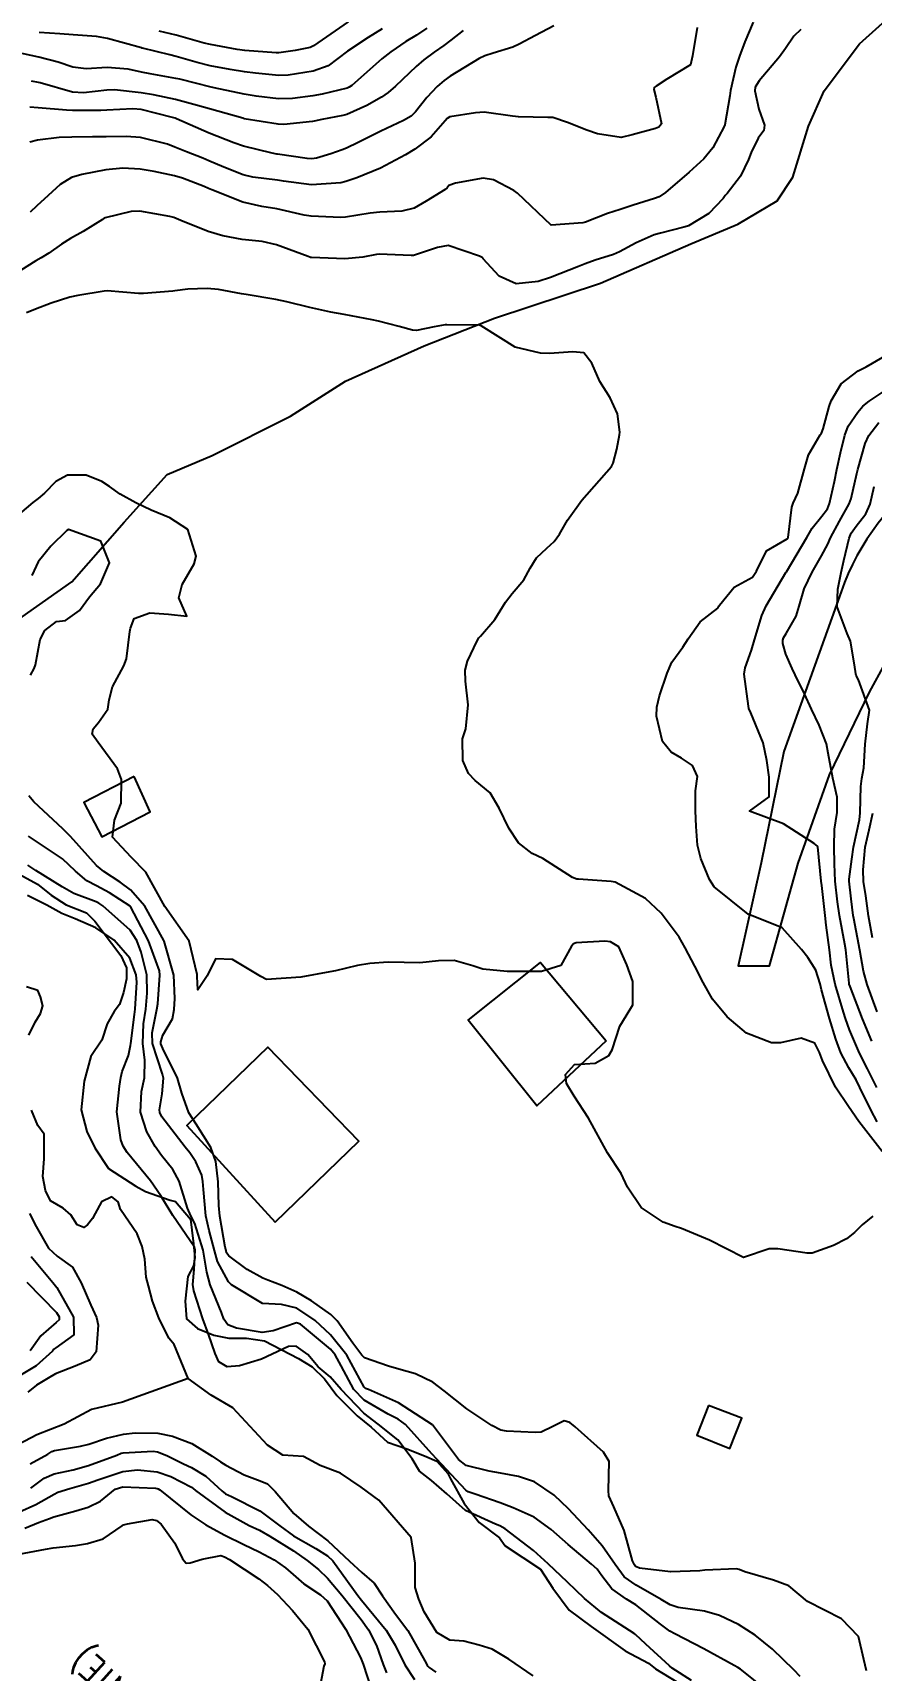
# Model space of a CAD drawing. Header units: metres. Extents: x 318500 to 325275, y 7408834 to 7428799.
# Drawn here: x 322367.8 to 322416.7, y 7422119 to 7422214.5 of the extents above; entities that cross this region are included whole.
import ezdxf

# ---------------------------------------------------------------- set-up
doc = ezdxf.new("R2010")
doc.units = ezdxf.units.M
doc.header["$MEASUREMENT"] = 0
for name, color, linetype in [('Curvas de Nivel 1m', 11, 'Continuous'), ('Curvas de Nivel 5m', 15, 'Continuous'), ('Edificações', 30, 'Continuous'), ('Hidrografia', 140, 'Continuous'), ('TEXTO', 45, 'Continuous'), ('Vias Primárias', 230, 'Continuous'), ('Vias Secundárias', 230, 'Continuous')]:
    doc.layers.add(name, color=color, linetype=linetype)
doc.styles.add('ROMANS', font='romans', dxfattribs={"height": 0.2})

msp = doc.modelspace()

# ---------------------------------------------------------------- linework, layer by layer
at = {"layer": 'Curvas de Nivel 1m', "flags": 128}
for points, elevation in [([(322390.809, 7422214.776), (322390.205, 7422214.364), (322389.591, 7422213.998), (322388.71, 7422213.402), (322388.186, 7422212.98), (322386.436, 7422211.436), (322386.281, 7422211.326), (322386.168, 7422211.28), (322384.698, 7422210.918), (322384.16, 7422210.82), (322382.968, 7422210.668), (322382.157, 7422210.655), (322380.867, 7422210.802), (322380.161, 7422210.926), (322378.405, 7422211.299), (322378.167, 7422211.356), (322377.397, 7422211.552), (322376.406, 7422211.8), (322376.173, 7422211.847), (322374.685, 7422212.102), (322374.176, 7422212.206), (322373.401, 7422212.384), (322372.179, 7422212.488), (322370.942, 7422212.403), (322370.178, 7422212.491), (322369.31, 7422212.791), (322368.184, 7422213.075), (322366.405, 7422213.481)], 754), ([(322412.6, 7422214.698), (322412.208, 7422214.299), (322411.706, 7422213.589), (322411.366, 7422213.102), (322410.176, 7422211.707), (322409.954, 7422211.341), (322409.928, 7422211.122), (322410.154, 7422210.06), (322410.485, 7422209.115), (322410.446, 7422208.805), (322410.129, 7422208.366), (322409.708, 7422207.532), (322409.562, 7422207.125), (322409.093, 7422206.137), (322408.303, 7422205.138), (322408.205, 7422205.022), (322408.086, 7422204.85), (322407.25, 7422203.975), (322406.061, 7422203.254), (322405.997, 7422203.235), (322405.791, 7422203.174), (322404.426, 7422202.823), (322404.053, 7422202.717), (322403.003, 7422202.253), (322402.038, 7422201.728), (322401.687, 7422201.573), (322400.611, 7422201.241), (322400.028, 7422201.032), (322399.641, 7422200.871), (322398.02, 7422200.241), (322397.301, 7422200.003), (322396.016, 7422199.86), (322395.03, 7422200.325), (322394.095, 7422201.329), (322394.031, 7422201.399), (322393.886, 7422201.478), (322392.041, 7422202.101), (322391.42, 7422201.985), (322390.032, 7422201.523), (322389.899, 7422201.515), (322388.033, 7422201.593), (322387.864, 7422201.581), (322387.079, 7422201.424), (322386.029, 7422201.318), (322384.083, 7422201.405), (322384.03, 7422201.413), (322383.99, 7422201.421), (322383.896, 7422201.462), (322382.04, 7422202.15), (322381.217, 7422202.328), (322380.044, 7422202.458), (322378.915, 7422202.663), (322378.051, 7422202.922), (322376.464, 7422203.564), (322376.062, 7422203.734), (322375.834, 7422203.803), (322374.068, 7422204.107), (322373.582, 7422204.09), (322372.061, 7422203.718), (322371.992, 7422203.69), (322371.894, 7422203.622), (322370.772, 7422202.916), (322370.043, 7422202.514), (322369.509, 7422202.184), (322368.765, 7422201.663), (322368.319, 7422201.376), (322368.025, 7422201.205), (322366.745, 7422200.417)], 749), ([(322398.214, 7422214.911), (322397.142, 7422214.355), (322396.198, 7422213.846), (322395.827, 7422213.675), (322394.68, 7422213.323), (322394.188, 7422213.164), (322393.855, 7422213.003), (322392.176, 7422211.983), (322391.818, 7422211.719), (322391.409, 7422211.368), (322390.797, 7422210.738), (322390.148, 7422209.895), (322389.888, 7422209.64), (322389.444, 7422209.39), (322388.13, 7422208.767), (322386.797, 7422208.107), (322386.115, 7422207.778), (322385.875, 7422207.681), (322385.219, 7422207.449), (322384.378, 7422207.186), (322384.107, 7422207.156), (322383.827, 7422207.184), (322382.109, 7422207.426), (322382.056, 7422207.437), (322381.787, 7422207.495), (322380.116, 7422207.903), (322379.564, 7422208.08), (322378.127, 7422208.65), (322376.224, 7422209.483), (322376.139, 7422209.521), (322375.979, 7422209.572), (322374.146, 7422210.025), (322373.679, 7422210.073), (322372.146, 7422209.997), (322371.796, 7422209.975), (322370.145, 7422209.977), (322369.801, 7422209.999), (322368.147, 7422210.132), (322367.671, 7422210.161)], 752), ([(322406.562, 7422214.818), (322406.286, 7422213.169), (322406.185, 7422212.634), (322404.792, 7422211.806), (322404.172, 7422211.397), (322404.062, 7422211.31), (322404.039, 7422211.201), (322404.163, 7422210.759), (322404.487, 7422209.195), (322404.326, 7422209.008), (322404.136, 7422208.934), (322402.781, 7422208.562), (322402.128, 7422208.404), (322400.762, 7422208.609), (322400.134, 7422208.826), (322399.015, 7422209.267), (322398.144, 7422209.56), (322397.863, 7422209.564), (322396.145, 7422209.602), (322395.798, 7422209.652), (322394.148, 7422209.87), (322393.641, 7422209.844), (322392.144, 7422209.609), (322391.989, 7422209.515), (322391.87, 7422209.363), (322391.064, 7422208.433), (322390.115, 7422207.715), (322389.568, 7422207.388), (322388.102, 7422206.609), (322386.719, 7422206.054), (322386.094, 7422205.83), (322385.788, 7422205.748), (322384.092, 7422205.645), (322382.458, 7422205.849), (322382.094, 7422205.908), (322380.666, 7422206.082), (322380.097, 7422206.22), (322378.965, 7422206.668), (322378.105, 7422207.037), (322377.747, 7422207.186), (322376.797, 7422207.56), (322376.114, 7422207.84), (322375.69, 7422208.003), (322374.122, 7422208.395), (322373.281, 7422208.45), (322372.122, 7422208.443), (322371.318, 7422208.436), (322370.122, 7422208.426), (322369.384, 7422208.398), (322368.119, 7422208.252), (322367.671, 7422208.13)], 751), ([(322386.216, 7422215.15), (322385.206, 7422214.449), (322384.194, 7422213.739), (322384.001, 7422213.655), (322383.13, 7422213.476), (322382.188, 7422213.336), (322382.026, 7422213.33), (322380.189, 7422213.465), (322379.753, 7422213.524), (322378.194, 7422213.816), (322377.835, 7422213.906), (322376.202, 7422214.366), (322375.196, 7422214.594)], 756), ([(322392.924, 7422214.634), (322392.201, 7422214.08), (322391.789, 7422213.772), (322391.226, 7422213.37), (322390.633, 7422212.928), (322390.182, 7422212.537), (322388.98, 7422211.398), (322388.551, 7422211.018), (322388.16, 7422210.747), (322387.312, 7422210.263), (322386.145, 7422209.745), (322385.905, 7422209.681), (322384.683, 7422209.455), (322384.242, 7422209.355), (322384.138, 7422209.333), (322382.466, 7422209.154), (322382.135, 7422209.177), (322380.162, 7422209.498), (322380.14, 7422209.505), (322380.08, 7422209.521), (322378.148, 7422210.064), (322377.43, 7422210.272), (322376.156, 7422210.62), (322374.865, 7422210.884), (322374.161, 7422211), (322372.604, 7422211.175), (322372.163, 7422211.162), (322370.799, 7422211.002), (322370.161, 7422211.051), (322368.264, 7422211.583), (322368.169, 7422211.609), (322367.765, 7422211.684)], 753), ([(322417.344, 7422149.299), (322415.989, 7422151.031), (322415.383, 7422151.907), (322414.633, 7422153.048), (322413.876, 7422154.595), (322413.699, 7422155.057), (322413.428, 7422155.605), (322412.618, 7422155.887), (322411.428, 7422155.63), (322410.897, 7422155.629), (322409.436, 7422156.193), (322408.312, 7422157.131), (322407.465, 7422158.168), (322406.911, 7422159.149), (322406.433, 7422160.1), (322405.865, 7422161.165), (322405.509, 7422161.789), (322404.465, 7422163.186), (322403.543, 7422164.034), (322401.784, 7422164.991), (322401.557, 7422165.037), (322399.65, 7422165.157), (322399.559, 7422165.168), (322399.298, 7422165.253), (322397.571, 7422166.376), (322396.948, 7422166.654), (322396.152, 7422167.291), (322395.593, 7422168.133), (322395.017, 7422169.309), (322394.498, 7422170.196), (322393.626, 7422170.914), (322393.233, 7422171.334), (322392.897, 7422172.082), (322392.892, 7422173.338), (322393.071, 7422173.934), (322393.211, 7422175.335), (322393.067, 7422176.699), (322393.046, 7422177.34), (322393.179, 7422177.878), (322393.736, 7422179.061), (322393.842, 7422179.225), (322393.936, 7422179.327), (322394.77, 7422180.3), (322395.397, 7422181.306), (322395.775, 7422181.819), (322396.464, 7422182.612), (322396.829, 7422183.29), (322397.196, 7422183.889), (322397.808, 7422184.468), (322398.231, 7422184.857), (322398.533, 7422185.269), (322399.007, 7422186.088), (322399.85, 7422187.25), (322401.569, 7422189.225), (322401.677, 7422189.418), (322401.885, 7422190.223), (322402.046, 7422191.071), (322402.054, 7422191.218), (322401.916, 7422192.283), (322401.497, 7422193.226), (322400.887, 7422194.183), (322400.419, 7422195.243), (322399.959, 7422195.845), (322399.318, 7422195.902), (322397.958, 7422195.811), (322397.423, 7422195.82), (322395.963, 7422196.182), (322394.131, 7422197.328), (322393.981, 7422197.422), (322393.848, 7422197.466), (322391.982, 7422197.482), (322391.867, 7422197.476), (322391.238, 7422197.367), (322390.202, 7422197.153), (322389.977, 7422197.171), (322389.194, 7422197.392), (322387.984, 7422197.699), (322387.627, 7422197.774), (322385.99, 7422198.076), (322385.216, 7422198.223), (322383.996, 7422198.497), (322382.654, 7422198.827), (322382.002, 7422198.965), (322380.282, 7422199.239), (322380.006, 7422199.282), (322378.658, 7422199.534), (322378.011, 7422199.597), (322376.881, 7422199.557), (322376.118, 7422199.459), (322376.008, 7422199.445), (322374.3, 7422199.301), (322374.006, 7422199.31), (322372.173, 7422199.453), (322372.007, 7422199.443), (322370.459, 7422199.188), (322370.002, 7422199.089), (322368.915, 7422198.742), (322367.991, 7422198.398), (322367.477, 7422198.188)], 748), ([(322417.047, 7422151.015), (322416.679, 7422151.722), (322416.053, 7422153.03), (322415.829, 7422153.459), (322415.411, 7422154.169), (322414.931, 7422155.045), (322414.638, 7422155.842), (322414.281, 7422157.052), (322413.81, 7422158.721), (322413.732, 7422159.057), (322413.488, 7422159.865), (322413.018, 7422160.59), (322412.654, 7422161.073), (322411.519, 7422162.337), (322409.53, 7422163.12), (322407.554, 7422164.726), (322407.275, 7422165.144), (322406.787, 7422166.367), (322406.574, 7422167.155), (322406.508, 7422168.244), (322406.459, 7422169.157), (322406.471, 7422170.314), (322406.585, 7422171.156), (322406.285, 7422171.799), (322405.651, 7422172.226), (322405.043, 7422172.568), (322404.549, 7422173.187), (322404.198, 7422174.676), (322404.208, 7422175.192), (322404.368, 7422175.861), (322404.813, 7422177.183), (322405.085, 7422177.814), (322405.733, 7422178.691), (322406.032, 7422179.166), (322406.745, 7422180.165), (322407.767, 7422180.971), (322407.836, 7422181.072), (322407.863, 7422181.139), (322408.726, 7422182.185), (322409.786, 7422182.768), (322410.031, 7422183.116), (322410.615, 7422184.301), (322411.819, 7422185.002), (322411.875, 7422185.089), (322412.089, 7422186.843), (322412.158, 7422187.085), (322412.441, 7422187.666), (322412.82, 7422189.076), (322413.06, 7422189.894), (322413.737, 7422191.062), (322413.807, 7422191.156), (322413.905, 7422191.421), (322414.258, 7422192.723), (322414.372, 7422193.056), (322414.949, 7422194.041), (322415.948, 7422194.806), (322416.408, 7422195.033), (322417.383, 7422195.594)], 749), ([(322416.738, 7422155.713), (322416.204, 7422157.029), (322415.478, 7422158.9), (322415.433, 7422159.04), (322415.42, 7422159.101), (322415.223, 7422161.043), (322415.169, 7422161.38), (322414.856, 7422163.047), (322414.742, 7422163.848), (322414.615, 7422165.049), (322414.563, 7422166.057), (322414.542, 7422167.05), (322414.56, 7422168.086), (322414.728, 7422169.049), (322414.733, 7422169.939), (322414.475, 7422171.052), (322414.199, 7422172.51), (322414.102, 7422173.056), (322413.676, 7422174.152), (322413.233, 7422175.067), (322412.813, 7422175.964), (322412.271, 7422177.082), (322412.092, 7422177.453), (322411.732, 7422178.275), (322411.548, 7422178.903), (322411.561, 7422179.093), (322411.606, 7422179.228), (322411.746, 7422179.484), (322412.343, 7422180.499), (322412.503, 7422181.079), (322412.797, 7422182.086), (322413.259, 7422183.068), (322413.81, 7422184.011), (322414.182, 7422184.69), (322414.343, 7422185.055), (322414.852, 7422186.032), (322415.419, 7422187.044), (322415.538, 7422187.358), (322415.868, 7422188.82), (322415.922, 7422189.039), (322416.363, 7422190.563), (322416.572, 7422191.03), (322417.149, 7422191.784)], 751), ([(322416.796, 7422145.516), (322416.174, 7422145.021), (322415.744, 7422144.565), (322415.278, 7422144.207), (322414.51, 7422143.802), (322413.265, 7422143.372), (322412.968, 7422143.361), (322411.268, 7422143.616), (322410.752, 7422143.611), (322409.26, 7422143.11), (322407.275, 7422144.112), (322405.645, 7422144.804), (322405.286, 7422144.924), (322404.576, 7422145.177), (322403.303, 7422146.033), (322402.507, 7422147.202), (322402.136, 7422148.015), (322401.34, 7422149.22), (322400.231, 7422151.237), (322399.389, 7422152.523), (322398.942, 7422153.255), (322398.891, 7422153.769), (322399.411, 7422154.352), (322400.622, 7422154.442), (322401.417, 7422154.889), (322401.614, 7422155.217), (322402.051, 7422156.601), (322402.431, 7422157.205), (322402.822, 7422157.838), (322402.816, 7422159.2), (322402.456, 7422160.172), (322402, 7422161.212), (322401.504, 7422161.513), (322401.184, 7422161.546), (322399.503, 7422161.462), (322399.35, 7422161.403), (322399.245, 7422161.253), (322398.608, 7422160.14), (322397.485, 7422159.78), (322395.979, 7422159.787), (322395.485, 7422159.781), (322394.08, 7422159.915), (322393.488, 7422160.119), (322392.407, 7422160.425), (322391.49, 7422160.395), (322390.407, 7422160.289), (322389.484, 7422160.303), (322388.55, 7422160.328), (322387.483, 7422160.255), (322386.762, 7422160.136), (322385.476, 7422159.825), (322385.148, 7422159.762), (322383.47, 7422159.46), (322381.468, 7422159.322), (322381.127, 7422159.493), (322379.485, 7422160.483), (322378.481, 7422160.529), (322377.994, 7422159.532), (322377.462, 7422158.716), (322377.423, 7422159.494), (322377.417, 7422159.541), (322377.412, 7422159.6), (322376.96, 7422161.548), (322375.53, 7422163.57), (322374.43, 7422165.581), (322373.563, 7422166.443), (322372.485, 7422167.606), (322372.594, 7422168.606), (322372.998, 7422169.599), (322373.001, 7422170.977), (322372.782, 7422171.603), (322371.653, 7422173.139), (322371.294, 7422173.625), (322371.364, 7422173.925), (322371.67, 7422174.303), (322372.215, 7422175.079), (322372.29, 7422175.611), (322372.475, 7422176.385), (322373.148, 7422177.598), (322373.297, 7422178.016), (322373.491, 7422179.594), (322373.531, 7422179.805), (322373.752, 7422180.369), (322374.655, 7422180.682), (322375.756, 7422180.62), (322376.811, 7422180.497), (322376.345, 7422181.561), (322376.552, 7422182.333), (322377.249, 7422183.548), (322377.357, 7422183.986), (322376.869, 7422185.554), (322375.83, 7422186.236), (322374.736, 7422186.681), (322373.843, 7422187.105), (322372.928, 7422187.604), (322372.306, 7422188.065), (322371.857, 7422188.345), (322370.944, 7422188.717), (322369.861, 7422188.723), (322369.176, 7422188.338), (322368.527, 7422187.663), (322368.16, 7422187.352), (322367.842, 7422187.116), (322367.06, 7422186.453)], 747), ([(322417.048, 7422157.424), (322416.48, 7422159.025), (322416.266, 7422159.807), (322416.042, 7422161.032), (322415.694, 7422162.871), (322415.665, 7422163.038), (322415.545, 7422164.024), (322415.428, 7422165.041), (322415.429, 7422165.174), (322415.573, 7422166.34), (322415.684, 7422167.038), (322416.019, 7422168.619), (322416.074, 7422169.033), (322416.105, 7422170.561), (322416.161, 7422171.032), (322416.276, 7422171.66), (322416.355, 7422173.03), (322416.492, 7422174.214), (322416.606, 7422175.026), (322415.969, 7422176.783), (322415.839, 7422177.038), (322415.817, 7422177.134), (322415.726, 7422177.659), (322415.493, 7422179.042), (322415.304, 7422179.487), (322414.732, 7422181.05), (322414.77, 7422182.066), (322414.955, 7422183.048), (322415.116, 7422183.737), (322415.419, 7422185.044), (322415.534, 7422185.333), (322415.831, 7422185.748), (322416.403, 7422186.471), (322416.657, 7422187.028), (322416.885, 7422188.05)], 752), ([(322367.704, 7422177.063), (322367.926, 7422177.45), (322368, 7422177.667), (322368.267, 7422179.129), (322368.532, 7422179.662), (322369.216, 7422180.188), (322369.749, 7422180.247), (322370.565, 7422180.83), (322371.137, 7422181.63), (322371.778, 7422182.372), (322372.304, 7422183.612), (322371.809, 7422184.873), (322369.926, 7422185.54), (322369.818, 7422185.494), (322368.881, 7422184.583), (322368.158, 7422183.666), (322368.042, 7422183.413), (322367.782, 7422182.859)], 746), ([(322416.435, 7422119.015), (322416.285, 7422119.682), (322415.97, 7422121.02), (322414.985, 7422122.04), (322413, 7422123.06), (322411.91, 7422123.978), (322411.012, 7422124.302), (322409.345, 7422124.778), (322409.018, 7422124.929), (322408.863, 7422124.957), (322407.017, 7422124.878), (322406.726, 7422124.854), (322405.016, 7422124.78), (322403.198, 7422125.009), (322403.019, 7422125.083), (322402.955, 7422125.127), (322402.905, 7422125.192), (322402.786, 7422125.431), (322402.312, 7422127.201), (322401.706, 7422128.574), (322401.406, 7422129.215), (322401.403, 7422129.535), (322401.439, 7422131.215), (322401.108, 7422131.753), (322399.452, 7422133.245), (322399.134, 7422133.494), (322398.806, 7422133.583), (322398.144, 7422133.26), (322397.463, 7422132.929), (322397.125, 7422132.909), (322395.442, 7422132.979), (322395.126, 7422133.048), (322394.596, 7422133.308), (322393.144, 7422134.292), (322391.818, 7422135.343), (322391.165, 7422135.837), (322390.138, 7422136.334), (322389.172, 7422136.608), (322388.567, 7422136.782), (322387.178, 7422137.256), (322387.017, 7422137.412), (322386.495, 7422138.112), (322385.587, 7422139.426), (322385.215, 7422139.792), (322384.088, 7422140.587), (322383.234, 7422141.08), (322382.364, 7422141.473), (322381.545, 7422141.788), (322381.244, 7422141.915), (322380.34, 7422142.408), (322379.257, 7422143.207), (322379.136, 7422143.389), (322379.102, 7422143.512), (322379.059, 7422143.717), (322378.746, 7422145.518), (322378.683, 7422146.135), (322378.634, 7422147.52), (322378.515, 7422148.706), (322378.21, 7422149.527), (322377.36, 7422150.876), (322376.935, 7422151.547), (322376.526, 7422152.697), (322376.282, 7422153.557), (322375.416, 7422155.289), (322375.306, 7422155.571), (322375.303, 7422155.69), (322375.427, 7422156.069), (322375.972, 7422157.032), (322376.07, 7422157.561), (322376.11, 7422158.214), (322376.068, 7422159.561), (322375.5, 7422161.545), (322375.49, 7422161.57), (322375.48, 7422161.59), (322374.362, 7422163.582), (322373.539, 7422164.536), (322372.937, 7422164.992), (322371.979, 7422165.614), (322371.555, 7422165.965), (322370.034, 7422167.643), (322369.587, 7422168.095), (322367.908, 7422169.667), (322367.614, 7422170.03)], 746), ([(322416.779, 7422161.753), (322416.557, 7422163.025), (322416.388, 7422164.187), (322416.269, 7422165.029), (322416.238, 7422165.701), (322416.365, 7422167.028), (322416.581, 7422168.039), (322416.803, 7422169.022)], 753), ([(322410.926, 7422117.657), (322409.081, 7422119.109), (322408.941, 7422119.207), (322408.727, 7422119.329), (322406.957, 7422120.298), (322405.263, 7422121.166), (322404.972, 7422121.332), (322404.418, 7422121.736), (322402.995, 7422122.868), (322402.438, 7422123.198), (322401.587, 7422123.793), (322401.013, 7422124.548), (322400.735, 7422124.942), (322400.403, 7422125.229), (322399.037, 7422126.378), (322398.051, 7422127.26), (322397.061, 7422127.975), (322395.832, 7422128.525), (322395.073, 7422128.806), (322393.632, 7422129.322), (322393.208, 7422129.455), (322393.082, 7422129.543), (322391.393, 7422131.347), (322391.105, 7422131.674), (322389.569, 7422133.373), (322389.135, 7422133.695), (322388.544, 7422133.984), (322387.151, 7422134.792), (322386.551, 7422135.416), (322385.809, 7422136.788), (322385.472, 7422137.427), (322385.185, 7422137.769), (322383.44, 7422139.223), (322383.208, 7422139.295), (322381.849, 7422138.831), (322381.199, 7422138.737), (322379.711, 7422138.997), (322379.205, 7422139.188), (322378.977, 7422139.513), (322378.836, 7422139.895), (322378.183, 7422141.526), (322377.98, 7422142.261), (322377.764, 7422143.532), (322377.283, 7422145.083), (322377.05, 7422145.544), (322376.856, 7422145.987), (322376.378, 7422147.554), (322376, 7422148.233), (322375.335, 7422149.061), (322374.965, 7422149.574), (322374.486, 7422150.445), (322374.122, 7422151.582), (322374.183, 7422152.781), (322374.357, 7422153.58), (322374.365, 7422154.621), (322374.254, 7422155.582), (322374.286, 7422156.733), (322374.418, 7422157.58), (322374.513, 7422158.526), (322374.478, 7422159.58), (322374.164, 7422160.91), (322373.903, 7422161.586), (322373.509, 7422162.189), (322371.919, 7422163.614), (322371.689, 7422163.775), (322371.532, 7422163.848), (322370.229, 7422164.332), (322369.541, 7422164.727), (322368.013, 7422165.665), (322367.555, 7422165.975)], 744), ([(322406.24, 7422118.457), (322405.098, 7422119.168), (322404.942, 7422119.297), (322403.58, 7422120.565), (322402.969, 7422121.135), (322402.89, 7422121.191), (322400.988, 7422122.417), (322400.002, 7422123.235), (322399.488, 7422123.726), (322399.009, 7422124.18), (322397.885, 7422125.261), (322397.031, 7422126.033), (322395.367, 7422127.295), (322395.052, 7422127.465), (322394.8, 7422127.557), (322393.066, 7422128.371), (322391.975, 7422129.341), (322391.088, 7422130.101), (322390.383, 7422130.651), (322389.944, 7422131.367), (322389.116, 7422132.475), (322387.963, 7422133.398), (322387.139, 7422134.027), (322385.816, 7422135.423), (322385.167, 7422136.156), (322384.47, 7422136.738), (322383.879, 7422137.45), (322383.187, 7422137.937), (322382.736, 7422137.918), (322381.794, 7422137.481), (322381.177, 7422137.193), (322379.883, 7422136.792), (322379.172, 7422136.738), (322378.688, 7422137.031), (322378.469, 7422137.521), (322378.077, 7422138.646), (322377.743, 7422139.532), (322377.234, 7422141.168), (322377.173, 7422141.541), (322377.249, 7422142.404), (322377.307, 7422143.539), (322377.263, 7422143.715), (322376.005, 7422145.559), (322375.307, 7422146.704), (322374.707, 7422147.576), (322373.335, 7422149.238), (322373.107, 7422149.593), (322372.977, 7422149.965), (322372.737, 7422151.599), (322372.893, 7422153.105), (322372.971, 7422153.596), (322373.046, 7422153.945), (322373.409, 7422154.88), (322373.533, 7422155.474), (322373.547, 7422155.589), (322373.76, 7422157.273), (322373.796, 7422157.587), (322373.894, 7422159.158), (322373.856, 7422159.586), (322373.485, 7422160.561), (322372.583, 7422161.604), (322371.511, 7422162.327), (322370.303, 7422162.853), (322369.523, 7422163.155), (322368.655, 7422163.659), (322367.535, 7422164.214)], 743), ([(322367.645, 7422145.666), (322368.026, 7422144.915), (322368.757, 7422143.655), (322369.255, 7422143.182), (322370.151, 7422142.538), (322370.65, 7422141.629), (322371.221, 7422140.341), (322371.549, 7422139.615), (322371.645, 7422139.172), (322371.526, 7422137.615), (322371.175, 7422137.141), (322370.316, 7422136.778), (322369.167, 7422136.321), (322368.734, 7422136.085), (322368.06, 7422135.661), (322367.558, 7422135.262)], 743), ([(322367.751, 7422143.169), (322369.006, 7422141.652), (322369.236, 7422141.352), (322370.212, 7422139.635), (322370.222, 7422138.607), (322369.183, 7422137.837), (322369.072, 7422137.761), (322368.98, 7422137.652), (322368.034, 7422136.798), (322367.166, 7422136.268)], 744), ([(322367.681, 7422131.077), (322368.718, 7422131.654), (322368.955, 7422131.799), (322369.103, 7422131.853), (322370.626, 7422132.109), (322371.109, 7422132.224), (322372.142, 7422132.577), (322373.118, 7422132.809), (322373.809, 7422132.893), (322375.12, 7422132.879), (322375.973, 7422132.701), (322377.111, 7422132.262), (322378.295, 7422131.522), (322378.78, 7422131.198), (322379.095, 7422131.002), (322380.156, 7422130.432), (322381.086, 7422130.091), (322381.516, 7422129.916), (322381.963, 7422129.477), (322383.061, 7422128.19), (322383.914, 7422127.447), (322385.038, 7422126.6), (322386.299, 7422125.417), (322387.013, 7422124.74), (322387.734, 7422124.126), (322388.227, 7422123.392), (322388.984, 7422122.324), (322389.707, 7422121.369), (322390.697, 7422119.6), (322390.823, 7422119.352), (322390.869, 7422119.281), (322390.939, 7422119.216), (322391.338, 7422118.944)], 743), ([(322367.733, 7422129.663), (322368.493, 7422130.248), (322369.089, 7422130.506), (322370.198, 7422130.74), (322371.094, 7422130.977), (322372.74, 7422131.595), (322372.993, 7422131.7), (322373.102, 7422131.725), (322374.861, 7422131.815), (322375.103, 7422131.784), (322375.648, 7422131.562), (322376.628, 7422131.079), (322377.093, 7422130.859), (322377.921, 7422130.361), (322378.856, 7422129.513), (322379.077, 7422129.334), (322379.412, 7422129.17), (322381.063, 7422128.344), (322382.231, 7422127.472), (322383.041, 7422126.89), (322384.327, 7422126.144), (322385.024, 7422125.715), (322385.328, 7422125.427), (322386.188, 7422124.238), (322386.776, 7422123.412), (322386.996, 7422123.141), (322388.431, 7422121.388), (322388.957, 7422120.519), (322389.518, 7422119.371), (322390.086, 7422118.517)], 744), ([(322367.378, 7422127.334), (322368.175, 7422127.659), (322368.803, 7422127.904), (322369.055, 7422127.99), (322370.343, 7422128.349), (322371.064, 7422128.558), (322371.779, 7422128.9), (322372.636, 7422129.597), (322373.081, 7422129.735), (322374.99, 7422129.661), (322375.081, 7422129.647), (322375.14, 7422129.628), (322375.234, 7422129.568), (322377.059, 7422128.11), (322377.921, 7422127.527), (322379.041, 7422126.925), (322380.149, 7422126.383), (322381.027, 7422125.951), (322381.908, 7422125.477), (322382.577, 7422125.028), (322383.012, 7422124.63), (322383.634, 7422124.078), (322384.614, 7422123.436), (322384.995, 7422123.089), (322386.081, 7422121.419), (322386.946, 7422119.791), (322387.092, 7422119.408), (322387.551, 7422118.026)], 746), ([(322367.022, 7422125.814), (322368.571, 7422126.11), (322369.028, 7422126.184), (322370.331, 7422126.33), (322371.032, 7422126.433), (322371.933, 7422126.71), (322373.048, 7422127.461), (322373.12, 7422127.518), (322373.367, 7422127.587), (322374.789, 7422127.838), (322375.053, 7422127.773), (322375.313, 7422127.566), (322376.121, 7422126.467), (322376.557, 7422125.547), (322376.771, 7422125.297), (322377.018, 7422125.315), (322377.718, 7422125.53), (322378.808, 7422125.729), (322379.022, 7422125.664), (322379.298, 7422125.507), (322381.009, 7422124.378), (322381.522, 7422123.999), (322382.102, 7422123.473), (322382.986, 7422122.537), (322383.863, 7422121.447), (322384.841, 7422119.532), (322384.858, 7422119.431), (322384.794, 7422119.288), (322384.452, 7422117.437)], 747)]:
    msp.add_lwpolyline(points, dxfattribs=dict(at, elevation=elevation))
at = {"layer": 'Curvas de Nivel 5m', "flags": 128}
for points, elevation in [([(322409.82, 7422215.124), (322409.346, 7422213.986), (322409.034, 7422213.132), (322408.821, 7422212.496), (322408.516, 7422211.137), (322408.476, 7422210.826), (322408.18, 7422209.14), (322408.17, 7422209.109), (322408.138, 7422209.036), (322407.474, 7422207.795), (322406.961, 7422207.157), (322406.102, 7422206.376), (322404.716, 7422205.191), (322404.346, 7422204.936), (322404.085, 7422204.836), (322402.839, 7422204.452), (322402.075, 7422204.21), (322401.334, 7422203.968), (322400.063, 7422203.473), (322399.892, 7422203.423), (322398.06, 7422203.28), (322396.088, 7422205.146), (322395.879, 7422205.303), (322394.702, 7422205.927), (322394.097, 7422206.035), (322392.47, 7422205.73), (322392.092, 7422205.595), (322391.983, 7422205.469), (322391.871, 7422205.362), (322390.763, 7422204.69), (322390.074, 7422204.287), (322389.352, 7422204.109), (322388.07, 7422204.057), (322387.499, 7422203.988), (322386.065, 7422203.751), (322385.772, 7422203.735), (322384.065, 7422203.805), (322383.661, 7422203.871), (322382.071, 7422204.244), (322381.191, 7422204.385), (322380.077, 7422204.634), (322378.272, 7422205.354), (322378.088, 7422205.43), (322377.823, 7422205.544), (322376.567, 7422206.035), (322376.096, 7422206.171), (322374.92, 7422206.409), (322374.099, 7422206.548), (322373.091, 7422206.619), (322372.099, 7422206.521), (322370.7, 7422206.245), (322370.094, 7422206.063), (322369.442, 7422205.66), (322368.732, 7422205.019), (322368.071, 7422204.426), (322367.69, 7422204.052)], 750), ([(322388.21, 7422214.743), (322387.394, 7422214.231), (322386.19, 7422213.44), (322385.052, 7422212.581), (322384.178, 7422212.27), (322382.733, 7422212.039), (322382.175, 7422212.019), (322380.817, 7422212.151), (322380.177, 7422212.231), (322379.348, 7422212.358), (322378.18, 7422212.585), (322377.412, 7422212.781), (322376.186, 7422213.131), (322375.835, 7422213.224), (322374.242, 7422213.599), (322374.19, 7422213.613), (322374.172, 7422213.618), (322372.198, 7422214.162), (322371.55, 7422214.28), (322370.201, 7422214.385), (322369.413, 7422214.451), (322368.203, 7422214.523)], 755), ([(322417.038, 7422153.015), (322416.488, 7422154.101), (322416.018, 7422155.031), (322415.44, 7422156.376), (322415.204, 7422157.042), (322415.087, 7422157.412), (322414.616, 7422159.049), (322414.382, 7422160.16), (322414.27, 7422161.052), (322414.093, 7422162.483), (322414.017, 7422163.055), (322413.826, 7422164.787), (322413.799, 7422165.058), (322413.59, 7422167.05), (322413.58, 7422167.087), (322413.393, 7422167.253), (322411.6, 7422168.392), (322409.61, 7422169.12), (322410.761, 7422169.965), (322410.766, 7422171.103), (322410.629, 7422172.084), (322410.407, 7422173.109), (322409.686, 7422174.863), (322409.582, 7422175.121), (322409.554, 7422175.259), (322409.295, 7422177.124), (322409.363, 7422177.484), (322409.734, 7422178.508), (322409.904, 7422179.118), (322410.333, 7422180.54), (322410.59, 7422181.108), (322411.741, 7422183.043), (322411.771, 7422183.09), (322412.962, 7422185.073), (322413.273, 7422185.624), (322413.839, 7422186.319), (322414.157, 7422186.745), (322414.287, 7422187.056), (322414.567, 7422188.349), (322414.702, 7422189.052), (322414.912, 7422190.023), (322415.166, 7422191.047), (322415.373, 7422191.581), (322415.92, 7422192.386), (322416.223, 7422192.738), (322416.593, 7422193.03), (322417.939, 7422193.917)], 750), ([(322412.562, 7422118.692), (322412.193, 7422119.071), (322410.958, 7422120.271), (322409.945, 7422121.1), (322408.979, 7422121.722), (322407.865, 7422122.248), (322406.99, 7422122.5), (322405.456, 7422122.7), (322404.995, 7422122.863), (322404.473, 7422123.175), (322403.008, 7422124.004), (322402.311, 7422124.499), (322401.784, 7422125.209), (322401.036, 7422126.296), (322400.211, 7422127.233), (322399.068, 7422128.467), (322398.229, 7422129.259), (322397.088, 7422130.03), (322396.157, 7422130.35), (322395.092, 7422130.535), (322394.432, 7422130.649), (322393.097, 7422130.989), (322392.649, 7422131.335), (322391.13, 7422133.35), (322389.149, 7422134.633), (322387.398, 7422135.406), (322387.223, 7422135.472), (322387.161, 7422135.556), (322386.134, 7422137.42), (322385.198, 7422138.609), (322384.29, 7422139.444), (322383.221, 7422140.164), (322382.326, 7422140.371), (322381.224, 7422140.426), (322379.42, 7422141.508), (322379.242, 7422141.701), (322378.603, 7422142.869), (322378.422, 7422143.523), (322378.118, 7422144.686), (322377.93, 7422145.53), (322377.779, 7422147.067), (322377.757, 7422147.533), (322377.696, 7422147.906), (322377.332, 7422148.694), (322376.995, 7422149.204), (322376.727, 7422149.549), (322375.366, 7422151.313), (322375.239, 7422151.571), (322375.231, 7422151.712), (322375.381, 7422152.646), (322375.451, 7422153.569), (322375.393, 7422153.801), (322374.816, 7422155.576), (322374.8, 7422156.206), (322375.071, 7422157.574), (322375.122, 7422157.905), (322375.243, 7422159.572), (322375.217, 7422159.829), (322374.574, 7422161.579), (322373.53, 7422163.568), (322373.514, 7422163.59), (322372.306, 7422164.377), (322371.542, 7422164.782), (322370.99, 7422165.074), (322370.332, 7422165.638), (322369.561, 7422166.352), (322367.58, 7422167.67)], 745), ([(322367.494, 7422141.667), (322369.214, 7422139.903), (322369.377, 7422139.647), (322369.379, 7422139.476), (322369.205, 7422139.32), (322368.303, 7422138.549), (322367.68, 7422137.665)], 745), ([(322367.059, 7422128.279), (322368.022, 7422128.704), (322369.075, 7422129.308), (322369.303, 7422129.421), (322369.993, 7422129.636), (322371.083, 7422129.958), (322371.626, 7422130.152), (322373.09, 7422130.634), (322373.949, 7422130.724), (322375.09, 7422130.615), (322375.876, 7422130.346), (322377.082, 7422129.716), (322377.19, 7422129.648), (322377.329, 7422129.536), (322379.061, 7422128.269), (322380.447, 7422127.496), (322381.046, 7422127.211), (322381.66, 7422126.862), (322383.028, 7422126.009), (322383.831, 7422125.448), (322384.491, 7422124.914), (322385.01, 7422124.425), (322385.86, 7422123.421), (322386.979, 7422122.01), (322387.416, 7422121.403), (322387.87, 7422120.483), (322388.26, 7422119.39), (322388.454, 7422118.906)], 745)]:
    msp.add_lwpolyline(points, dxfattribs=dict(at, elevation=elevation))
at = {"layer": 'Edificações'}
for points in [[(322373.747, 7422171.146), (322370.823, 7422169.635), (322371.858, 7422167.633), (322374.674, 7422169.089)], [(322401.268, 7422155.738), (322397.216, 7422151.942), (322393.216, 7422156.953), (322397.424, 7422160.312)], [(322381.968, 7422145.178), (322386.843, 7422149.891), (322381.538, 7422155.378), (322376.812, 7422150.809)], [(322407.233, 7422134.492), (322406.535, 7422132.749), (322408.468, 7422131.975), (322409.177, 7422133.745)]]:
    msp.add_lwpolyline(points, close=True, dxfattribs=at)
at = {"layer": 'Hidrografia'}
for points in [[(322357.123, 7422168.532), (322357.597, 7422171.101), (322359.683, 7422173.882), (322362.743, 7422177.218), (322366.359, 7422179.859), (322370.114, 7422182.5), (322373.174, 7422185.976), (322375.677, 7422188.756), (322378.294, 7422189.861), (322382.867, 7422192.147), (322386.069, 7422194.204), (322390.642, 7422196.261), (322394.758, 7422197.861), (322400.932, 7422199.918), (322406.191, 7422202.203), (322408.935, 7422203.346), (322411.222, 7422204.717), (322412.136, 7422206.089), (322413.051, 7422209.06), (322413.966, 7422211.117), (322416.024, 7422213.859), (322418.31, 7422215.916)], [(322367.075, 7422165.428), (322368.11, 7422164.871), (322368.907, 7422164.234), (322369.782, 7422163.677), (322370.977, 7422163.2), (322371.454, 7422162.722), (322372.418, 7422161.433), (322372.975, 7422160.717), (322373.294, 7422160), (322373.294, 7422159.364), (322373.135, 7422158.568), (322372.896, 7422157.852), (322372.577, 7422157.454), (322372.179, 7422156.738), (322371.861, 7422155.783), (322371.224, 7422154.828), (322370.826, 7422153.395), (322370.666, 7422151.724), (322370.985, 7422150.451), (322371.463, 7422149.496), (322372.259, 7422148.302), (322373.851, 7422147.268), (322374.408, 7422146.95), (322375.844, 7422146.453), (322376.162, 7422146.374), (322377.038, 7422145.339), (322377.118, 7422144.702), (322377.197, 7422143.907), (322377.277, 7422143.111), (322377.197, 7422142.633), (322376.879, 7422141.997), (322376.72, 7422140.564), (322376.799, 7422139.53), (322377.436, 7422138.973), (322378.392, 7422138.575), (322379.268, 7422138.416), (322380.303, 7422138.416), (322381.338, 7422138.257), (322383.328, 7422137.222), (322384.124, 7422136.745), (322384.841, 7422136.028), (322385.557, 7422135.073), (322386.752, 7422133.88), (322387.567, 7422133.224), (322388.522, 7422132.349), (322389.637, 7422131.951), (322390.672, 7422131.553), (322391.388, 7422131.235), (322392.025, 7422130.518), (322392.184, 7422130.2), (322392.981, 7422128.768), (322393.856, 7422127.654), (322395.051, 7422126.778), (322395.369, 7422126.301), (322397.439, 7422124.948), (322398.156, 7422123.834), (322399.111, 7422122.561), (322400.385, 7422121.606), (322402.375, 7422120.173), (322403.729, 7422119.457), (322404.127, 7422119.139), (322407.166, 7422117.29)], [(322367.611, 7422156.079), (322367.982, 7422156.82), (322368.279, 7422157.34), (322368.427, 7422157.784), (322368.279, 7422158.304), (322368.131, 7422158.674), (322367.463, 7422158.897)], [(322396.996, 7422118.719), (322395.577, 7422119.69), (322394.606, 7422120.287), (322393.859, 7422120.511), (322392.962, 7422120.735), (322392.14, 7422120.81), (322391.393, 7422121.258), (322390.646, 7422122.452), (322390.348, 7422123.199), (322390.124, 7422123.871), (322390.124, 7422124.543), (322390.124, 7422125.29), (322389.899, 7422126.783), (322388.018, 7422128.966), (322386.972, 7422129.713), (322385.777, 7422130.534), (322384.582, 7422130.982), (322383.611, 7422131.504), (322382.415, 7422131.579), (322381.519, 7422132.176), (322379.502, 7422134.342), (322378.232, 7422135.088), (322376.888, 7422136.059), (322376.072, 7422138.042), (322375.775, 7422138.413), (322375.182, 7422139.599), (322374.811, 7422140.563), (322374.588, 7422141.453), (322374.44, 7422141.972), (322374.366, 7422143.01), (322374.217, 7422143.752), (322373.921, 7422144.494), (322372.956, 7422145.902), (322372.808, 7422146.347), (322372.437, 7422146.644), (322371.843, 7422146.347), (322371.472, 7422145.68), (322371.324, 7422145.383), (322371.027, 7422145.013), (322370.805, 7422144.864), (322370.434, 7422145.013), (322370.063, 7422145.606), (322369.618, 7422145.977), (322368.876, 7422146.422), (322368.579, 7422147.015), (322368.43, 7422147.831), (322368.505, 7422148.869), (322368.502, 7422150.295), (322368.131, 7422150.814), (322367.76, 7422151.704)], [(322376.888, 7422136.059), (322373.058, 7422134.674), (322371.254, 7422134.249), (322369.663, 7422133.401), (322368.072, 7422132.765), (322366.269, 7422131.811), (322364.254, 7422130.539), (322363.299, 7422129.161), (322362.769, 7422128.1), (322362.026, 7422126.616), (322361.178, 7422125.45), (322359.905, 7422124.39), (322358.42, 7422123.966), (322357.041, 7422123.86), (322354.814, 7422123.224), (322353.753, 7422122.587), (322352.696, 7422121.626), (322352.164, 7422121.294), (322351.699, 7422120.896)]]:
    msp.add_lwpolyline(points, dxfattribs=at)
at = {"layer": 'Vias Primárias'}
for points in [[(323715.644, 7420145.548, 0), (323709.04, 7420132.939)], [(323831.088, 7420001.787, 0), (323833.844, 7420008.443, 0.220888)]]:
    msp.add_lwpolyline(points, format="xyb", dxfattribs=at)
at = {"layer": 'Vias Secundárias'}
msp.add_lwpolyline([(322420.431, 7422189.008, 0.163386), (322414.953, 7422181.918), (322411.625, 7422172.604), (322410.294, 7422166.117), (322408.959, 7422160.107), (322410.789, 7422160.107), (322412.453, 7422166.095), (322414.284, 7422171.25), (322416.613, 7422176.074), (322418.444, 7422179.4, -0.013516)], format="xyb", dxfattribs=at)

# ---------------------------------------------------------------- texts
at = {"layer": 'TEXTO', "style": 'ROMANS', "width": 0.8}
msp.add_text('Fundo=745,011 (SEÇÃO JUSANTE)', height=1.5, rotation=137.98083, dxfattribs=at).set_placement((322391.668, 7422101.83))

doc.saveas('drawing.dxf')
